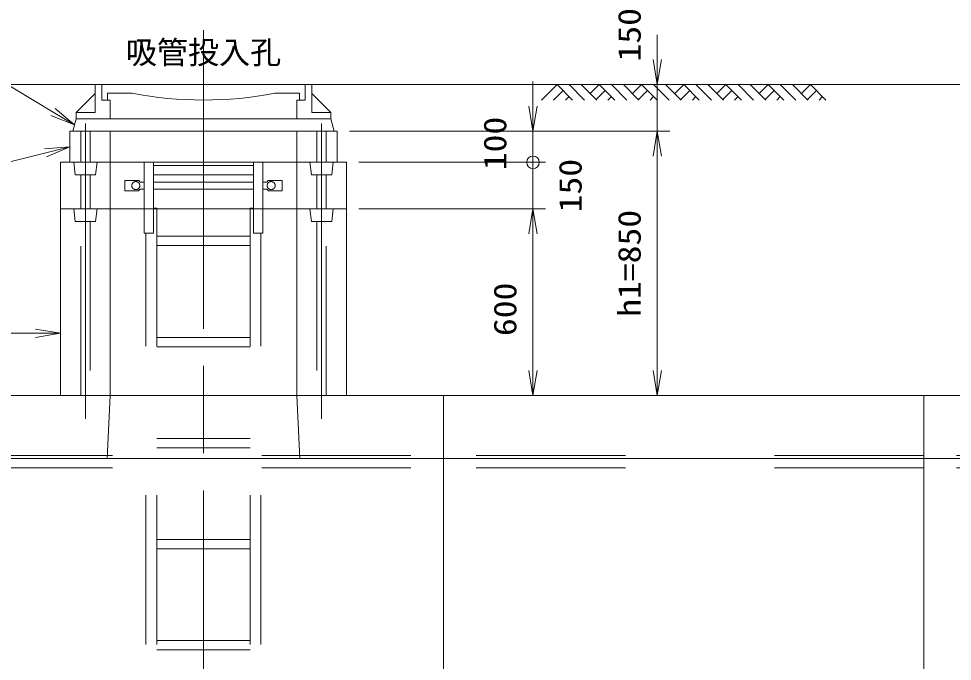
# Model space of a CAD drawing. Units: millimetres at full size. Extents: x 37600 to 71200, y 0 to 23760.
# Drawn here: x 59578 to 62582, y 17155 to 19222 of the extents above; entities that cross this region are included whole.
import ezdxf
from ezdxf.enums import TextEntityAlignment as Align

# ---------------------------------------------------------------- set-up
doc = ezdxf.new("R2010")
doc.units = ezdxf.units.MM
doc.header["$LTSCALE"] = 80.0044
doc.linetypes.add('CHAIN', pattern=[18.5, 12, -1.5, 3.5, -1.5])
doc.linetypes.add('DASHED_SPACED', pattern=[12, 6, -6])
for name, color, linetype, lineweight in [('0_2', 4, 'Continuous', 13), ('FRP', 4, 'DASHED_SPACED', 13), ('寸法', 6, 'Continuous', 13), ('文字', 2, 'Continuous', 13), ('ﾊｯﾁﾝｸﾞ', 4, 'Continuous', 9)]:
    doc.layers.add(name, color=color, linetype=linetype, lineweight=lineweight)
doc.styles.add('ＭＳ ゴシック', font='')
doc.styles.get('ＭＳ ゴシック').set_extended_font_data('MS Gothic')

# ---------------------------------------------------------------- blocks, each defined once
blk = doc.blocks.new('open_arrow')
at = {"color": 0, "linetype": 'Continuous', "lineweight": -2}
blk.add_lwpolyline([(7.5, 1.25), (0, 0), (7.5, -1.25)], dxfattribs=at)
blk = doc.blocks.new('dimension_origin')
at = {"color": 0, "linetype": 'Continuous', "lineweight": -2}
blk.add_circle((0, 0), 1.25, dxfattribs=at)

msp = doc.modelspace()

# ---------------------------------------------------------------- linework, layer by layer
at = {"layer": '0_2', "color": 2, "linetype": 'CHAIN'}
for p, q in [((60172.5, 19185), (60172.5, 14582.51)), ((59792.5, 18885), (59792.5, 17935)), ((60552.5, 18885), (60552.5, 17935))]:
    msp.add_line(p, q, dxfattribs=at)
at = {"layer": '0_2'}
for p, q in [((67190, 19010), (57145, 19010)), ((59823.5, 19010), (60521.5, 19010)), ((59823.5, 18920), (59823.5, 19010)), ((59845.5, 18960), (59845.5, 19010)), ((60499.5, 18960), (60499.5, 19010)), ((60521.5, 18920), (60521.5, 19010)), ((59762.5, 18920), (59823.5, 18981)), ((59845.5, 18960), (59872.5, 18960)), ((59864, 18982), (59942.5, 18982)), ((59864, 18960), (59864, 18982)), ((59872.5, 18900), (59872.5, 18960)), ((60402.5, 18982), (60481, 18982)), ((60472.5, 18960), (60499.5, 18960)), ((60472.5, 18900), (60472.5, 18960)), ((60481, 18960), (60481, 18982)), ((60521.5, 18981), (60582.5, 18920)), ((59762.5, 18900), (59762.5, 18920)), ((59762.5, 18920), (59823.5, 18920)), ((59762.5, 18900), (60582.5, 18900)), ((60582.5, 18920), (60521.5, 18920)), ((60582.5, 18900), (60582.5, 18920)), ((59762.5, 18860), (60582.5, 18860))]:
    msp.add_line(p, q, dxfattribs=at)
at = {"layer": '0_2', "linetype": 'DASHED_SPACED'}
for p, q in [((59400, 17817), (60945, 17817)), ((62490, 17817), (60945, 17817)), ((64035, 17817), (62490, 17817)), ((59400, 17777), (60945, 17777)), ((62490, 17777), (60945, 17777)), ((64035, 17777), (62490, 17777))]:
    msp.add_line(p, q, dxfattribs=at)
at = {"layer": '0_2', "color": 3}
for p, q in [((59400, 17807), (60945, 17807)), ((62490, 17807), (60945, 17807)), ((64035, 17807), (62490, 17807))]:
    msp.add_line(p, q, dxfattribs=at)
at = {"layer": '0_2'}
msp.add_lwpolyline([(59762.5, 18900), (60582.5, 18900), (60592.5, 18860), (59752.5, 18860)], close=True, dxfattribs=at)
at = {"layer": '0_2', "color": 3}
for points in [[(59742.5, 18760), (60602.5, 18760), (60602.5, 18860), (59742.5, 18860)], [(59872.5, 18610), (60472.5, 18610), (60472.5, 18860), (59872.5, 18860)], [(59872.5, 18760), (60472.5, 18760), (60472.5, 18860), (59872.5, 18860)], [(59712.5, 18610), (60632.5, 18610), (60632.5, 18760), (59712.5, 18760)], [(59712.5, 18010), (60632.5, 18010), (60632.5, 18610), (59712.5, 18610)], [(59872.5, 18010), (60472.5, 18010), (60472.5, 18610), (59872.5, 18610)], [(59400, 15554), (60945, 15554), (60945, 18010), (59400, 18010)], [(59862.5, 17807), (60482.5, 17807), (60472.5, 18010), (59872.5, 18010)], [(62490, 15554), (60945, 15554), (60945, 18010), (62490, 18010)], [(64035, 15554), (62490, 15554), (62490, 18010), (64035, 18010)]]:
    msp.add_lwpolyline(points, close=True, dxfattribs=at)
at = {"layer": '0_2', "linetype": 'DASHED_SPACED'}
for points in [[(59807.5, 18760), (59777.5, 18760), (59777.5, 18860), (59807.5, 18860)], [(60537.5, 18760), (60567.5, 18760), (60567.5, 18860), (60537.5, 18860)], [(59825, 18720), (59760, 18720), (59755, 18760), (59830, 18760)], [(60520, 18720), (60585, 18720), (60590, 18760), (60515, 18760)], [(59807.5, 18610), (59777.5, 18610), (59777.5, 18720), (59807.5, 18720)], [(60537.5, 18610), (60567.5, 18610), (60567.5, 18720), (60537.5, 18720)], [(59825, 18570), (59760, 18570), (59755, 18610), (59830, 18610)], [(60520, 18570), (60585, 18570), (60590, 18610), (60515, 18610)], [(59807.5, 18010), (59777.5, 18010), (59777.5, 18570), (59807.5, 18570)], [(60537.5, 18010), (60567.5, 18010), (60567.5, 18570), (60537.5, 18570)]]:
    msp.add_lwpolyline(points, close=True, dxfattribs=at)
at = {"layer": '0_2', "color": 3}
msp.add_lwpolyline([(59872.5, 18860), (60472.5, 18860), (59872.5, 18860)], dxfattribs=at)
at = {"layer": '0_2'}
msp.add_arc((60172.5, 20173.27), 1213.27, 259.07231, 280.92769, dxfattribs=at)
at = {"layer": 'FRP'}
for p, q in [((59981.86, 18532.55), (59981.86, 18760)), ((59981.86, 18760), (60011.86, 18760)), ((60011.86, 18532.55), (60011.86, 18760)), ((60011.86, 18750), (60333.14, 18750)), ((60333.14, 18532.55), (60333.14, 18760)), ((60333.14, 18760), (60363.14, 18760)), ((60363.14, 18532.55), (60363.14, 18760)), ((60011.86, 18720), (60333.14, 18720)), ((59919.5, 18701.5), (59964.3, 18701.5)), ((59919.5, 18668.5), (59919.5, 18701.5)), ((59964.3, 18701.5), (59968.5, 18696)), ((59968.5, 18696), (59981.86, 18696)), ((60011.86, 18696), (60333.14, 18696)), ((60363.14, 18696), (60376.5, 18696)), ((60376.5, 18696), (60380.7, 18701.5)), ((60380.7, 18701.5), (60425.5, 18701.5)), ((60425.5, 18668.5), (60425.5, 18701.5)), ((60425.5, 18668.5), (60425.5, 18701.5)), ((59919.5, 18668.5), (59963.79, 18668.5)), ((59963.79, 18668.5), (59968.5, 18674)), ((59968.5, 18674), (59981.86, 18674)), ((60011.86, 18674), (60333.14, 18674)), ((60363.14, 18674), (60376.5, 18674)), ((60376.5, 18674), (60381.2, 18668.5)), ((60381.2, 18668.5), (60425.5, 18668.5)), ((60011.86, 18612.55), (60022.5, 18612.55)), ((60022.5, 15289), (60022.5, 18612.55)), ((60322.5, 15289), (60322.5, 18612.55)), ((60322.5, 18612.55), (60333.14, 18612.55)), ((59981.86, 18532.55), (60011.86, 18532.55)), ((59987.5, 15289), (59987.5, 18532.55)), ((60022.5, 18522), (60322.5, 18522)), ((60333.14, 18532.55), (60363.14, 18532.55)), ((60357.5, 15289), (60357.5, 18532.55)), ((60022.5, 18492), (60322.5, 18492)), ((60022.5, 18197), (60322.5, 18197)), ((60022.5, 18167), (60322.5, 18167)), ((60022.5, 17872), (60322.5, 17872)), ((60022.5, 17842), (60322.5, 17842)), ((60022.5, 17547), (60322.5, 17547)), ((60022.5, 17517), (60322.5, 17517)), ((60022.5, 17222), (60322.5, 17222)), ((60022.5, 17192), (60322.5, 17192))]:
    msp.add_line(p, q, dxfattribs=at)
for centre in [(59954.68, 18685), (60390.32, 18685)]:
    msp.add_circle(centre, 13, dxfattribs=at)
at = {"layer": '寸法'}
for p, q in [((61632.5, 18700), (61632.5, 19170)), ((61232.5, 18680), (61232.5, 19020)), ((60672.5, 19010), (61672.5, 19010)), ((60642.5, 18860), (61272.5, 18860)), ((60672.5, 18860), (61672.5, 18860)), ((60672.5, 18860), (61672.5, 18860)), ((61232.5, 18840), (61232.5, 18450)), ((61632.5, 18010), (61632.5, 18860)), ((60672.5, 18760), (61272.5, 18760)), ((60672.5, 18760), (61272.5, 18760)), ((60672.5, 18610), (61272.5, 18610)), ((60672.5, 18610), (61272.5, 18610)), ((61232.5, 18610), (61232.5, 18010)), ((60672.5, 18010), (61672.5, 18010)), ((60672.5, 18010), (61272.5, 18010))]:
    msp.add_line(p, q, dxfattribs=at)
for points in [[(59757.5, 18880), (59688.9, 18921.16), (59257.5, 19180), (58444.17, 19180)], [(59742.5, 18810), (59664.89, 18790.6), (58942.5, 18610), (58222.5, 18610)], [(59712.5, 18210), (59632.5, 18210), (58943.17, 18210), (58223.17, 18210)]]:
    msp.add_lwpolyline(points, dxfattribs=at)
at = {"layer": 'ﾊｯﾁﾝｸﾞ'}
for p, q in [((61259.85, 18960), (61309.85, 19010)), ((61298.74, 18960), (61329.3, 18990.56)), ((61309.85, 19010), (61359.85, 18960)), ((61348.74, 19010), (61398.74, 18960)), ((61387.63, 19010), (61437.63, 18960)), ((61416.68, 18980.95), (61445.74, 19010)), ((61436.13, 18961.5), (61465.18, 18990.56)), ((61445.74, 19010), (61495.74, 18960)), ((61484.63, 19010), (61534.63, 18960)), ((61523.52, 19010), (61573.52, 18960)), ((61552.57, 18980.95), (61581.62, 19010)), ((61572.01, 18961.5), (61601.06, 18990.56)), ((61581.62, 19010), (61631.62, 18960)), ((61620.51, 19010), (61670.51, 18960)), ((61659.4, 19010), (61709.4, 18960)), ((61688.45, 18980.95), (61717.5, 19010)), ((61707.89, 18961.5), (61736.94, 18990.56)), ((61717.5, 19010), (61767.5, 18960)), ((61756.39, 19010), (61806.39, 18960)), ((61795.28, 19010), (61845.28, 18960)), ((61824.33, 18980.95), (61853.38, 19010)), ((61843.78, 18961.5), (61872.83, 18990.56)), ((61853.38, 19010), (61903.38, 18960)), ((61892.27, 19010), (61942.27, 18960)), ((61931.16, 19010), (61981.16, 18960)), ((61960.21, 18980.95), (61989.26, 19010)), ((61979.66, 18961.5), (62008.71, 18990.56)), ((61989.26, 19010), (62039.26, 18960)), ((62028.15, 19010), (62078.15, 18960)), ((62067.04, 19010), (62117.04, 18960)), ((62096.09, 18980.95), (62125.15, 19010)), ((62115.54, 18961.5), (62144.59, 18990.56)), ((62125.15, 19010), (62175.15, 18960)), ((61337.63, 18960), (61348.74, 18971.11)), ((61473.52, 18960), (61484.63, 18971.11)), ((61609.4, 18960), (61620.51, 18971.11)), ((61745.28, 18960), (61756.39, 18971.11)), ((61881.16, 18960), (61892.27, 18971.11)), ((62017.04, 18960), (62028.15, 18971.11)), ((62152.93, 18960), (62164.04, 18971.11))]:
    msp.add_line(p, q, dxfattribs=at)

# ---------------------------------------------------------------- block references
at = {"layer": '寸法'}
for name, p, xscale, yscale, rotation in [('open_arrow', (61632.5, 19010), 10.7, 10.7, 90), ('open_arrow', (59757.5, 18880), 10.7, 10.7, 149), ('open_arrow', (61232.5, 18860), 10.7, 10.7, 90), ('open_arrow', (61632.5, 18860), 10.7, 10.7, 270), ('open_arrow', (61632.5, 18860), 10.7, 10.7, 270), ('open_arrow', (59742.5, 18810), 10.7, 10.7, 194), ('dimension_origin', (61232.5, 18760), 16, 16, 90), ('dimension_origin', (61232.5, 18760), 16, 16, 270), ('open_arrow', (61232.5, 18610), 10.7, 10.7, 270), ('open_arrow', (61232.5, 18610), 10.7, 10.7, 270), ('open_arrow', (59712.5, 18210), 10.7, 10.7, 180), ('open_arrow', (61232.5, 18010), 10.7, 10.7, 90), ('open_arrow', (61632.5, 18010), 10.7, 10.7, 90)]:
    msp.add_blockref(name, p, dxfattribs=dict(at, xscale=xscale, yscale=yscale, rotation=rotation))

# ---------------------------------------------------------------- texts
at = {"layer": '寸法', "style": 'ＭＳ ゴシック', "width": 1.15}
for s, p in [('150', (61542.5, 19170)), ('100', (61110.09, 18820.42)), ('150', (61352.44, 18685)), ('h1=850', (61542.5, 18435)), ('600', (61142.5, 18287.11))]:
    msp.add_text(s, height=73.31, rotation=90, dxfattribs=at).set_placement(p, align=Align.MIDDLE_CENTER)
at = {"layer": '文字', "style": 'ＭＳ ゴシック'}
msp.add_text('吸管投入孔', height=73.31, dxfattribs=at).set_placement((60172.5, 19150), align=Align.TOP_CENTER)

doc.saveas('drawing.dxf')
